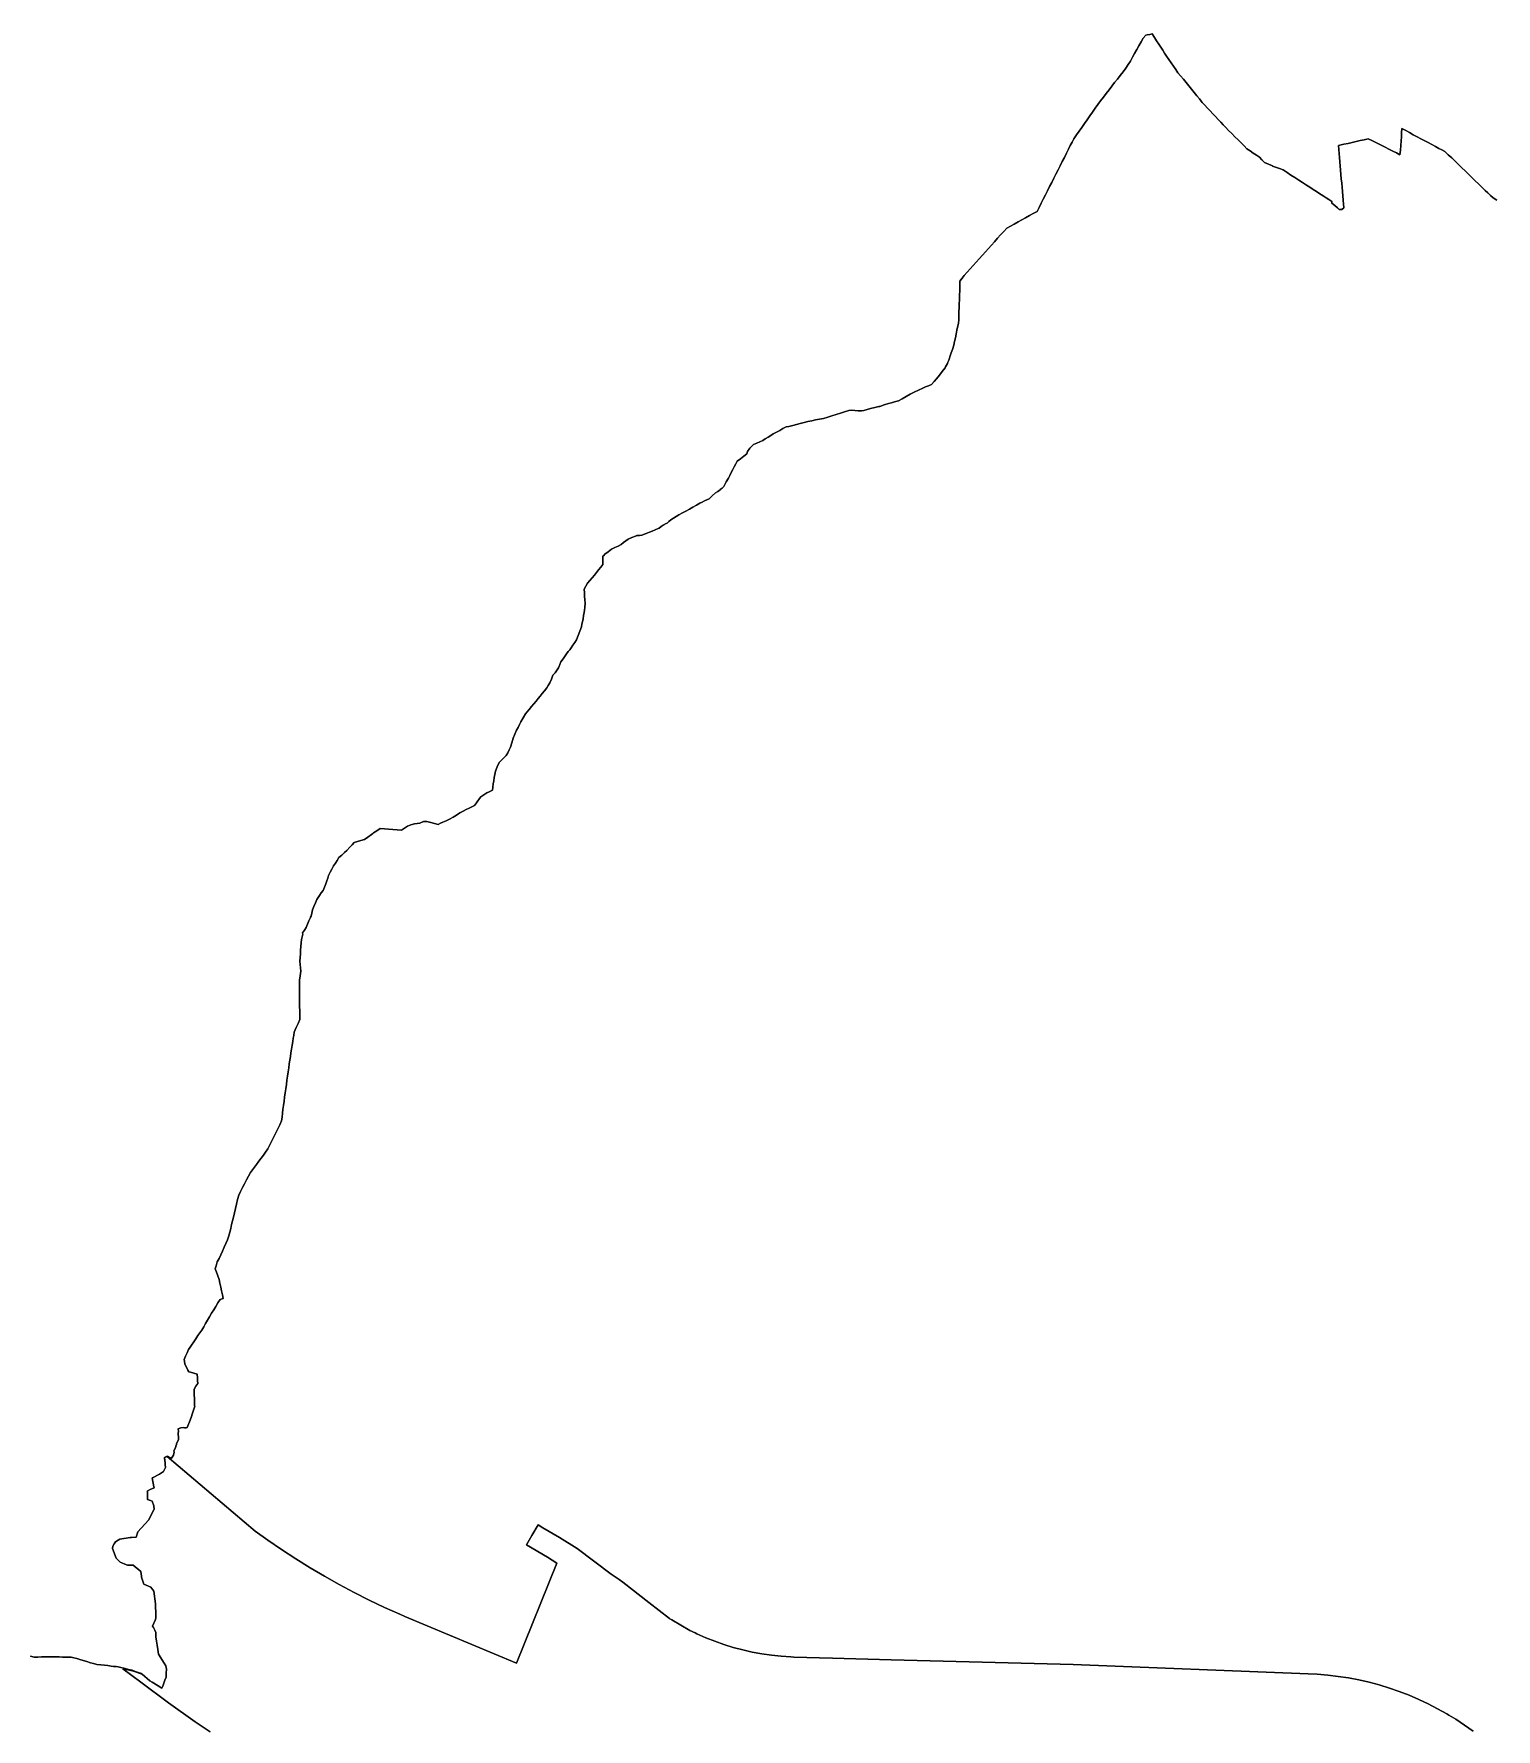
# Model space of a CAD drawing. Header units: inches. Extents: x 130170 to 284068, y 377793 to 804530.
# Drawn here: x 244339 to 247459, y 713882 to 717500 of the extents above; entities that cross this region are included whole.
import ezdxf

# ---------------------------------------------------------------- set-up
doc = ezdxf.new("R2010")
doc.units = ezdxf.units.IN
doc.header["$MEASUREMENT"] = 0
doc.layers.add('muni_il', color=7, linetype='Continuous')

msp = doc.modelspace()

# ---------------------------------------------------------------- linework, layer by layer
at = {"layer": 'muni_il'}
for points in [[(247460.4, 717145.4), (247452.6, 717150.1), (247447.1, 717155.3), (247441.5, 717160.6), (247436, 717165.9), (247428.8, 717172.8), (247421.6, 717179.8), (247414.4, 717186.7), (247407.2, 717193.6), (247400.1, 717200.6), (247392.9, 717207.5), (247385.7, 717214.5), (247378.5, 717221.4), (247371.4, 717228.4), (247364.2, 717235.3), (247357, 717242.2), (247349.8, 717249.2), (247343.5, 717252.5), (247337.1, 717255.8), (247329.5, 717259.8), (247321.8, 717263.9), (247314.2, 717267.9), (247306.6, 717272), (247298.5, 717276.3), (247290.4, 717280.6), (247282.3, 717284.9), (247274.2, 717289.3), (247266.2, 717293.6), (247258.1, 717297.9), (247257.4, 717289.1), (247256.8, 717280.3), (247256.1, 717271.5), (247255.4, 717261.7), (247254.7, 717251.9), (247253.9, 717242.1), (247246.4, 717246), (247238.4, 717250), (247230.4, 717254.1), (247222.4, 717258.1), (247215.2, 717261.7), (247208, 717265.3), (247200.7, 717268.9), (247193.5, 717272.5), (247186.2, 717276.1), (247177.6, 717274.1), (247169, 717272.2), (247160.3, 717270.2), (247151.7, 717268.3), (247143, 717266.3), (247134.4, 717264.4), (247128.4, 717263), (247122.4, 717261.7), (247123.2, 717253.2), (247123.9, 717244.8), (247124.7, 717236.3), (247125.5, 717227.2), (247126.3, 717218.1), (247127.1, 717209.1), (247127.9, 717200), (247128.7, 717190.9), (247129.5, 717181.8), (247130.3, 717172.7), (247131.2, 717163.6), (247132, 717154.6), (247132.8, 717145.5), (247133.6, 717136.4), (247133.8, 717129.5), (247133.8, 717128.6), (247130.1, 717125.1), (247124.4, 717125.2), (247120.3, 717128.8), (247114.6, 717133.7), (247108.8, 717138.7), (247108.2, 717142.6), (247102.2, 717146.5), (247096.2, 717150.4), (247090.2, 717154.3), (247083.1, 717158.9), (247076, 717163.5), (247068.8, 717168.2), (247061.7, 717172.8), (247054.6, 717177.4), (247046.2, 717182.8), (247037.9, 717188.1), (247029.6, 717193.5), (247021.2, 717198.8), (247013.1, 717204.2), (247004.9, 717209.6), (246996.5, 717212.7), (246988.1, 717215.8), (246982.2, 717217.9), (246981.7, 717218.1), (246973.1, 717222), (246964.5, 717225.9), (246959.2, 717231.3), (246954, 717236.8), (246947.5, 717241.1), (246940.8, 717245.6), (246934, 717250.2), (246927.3, 717254.8), (246921.6, 717260.8), (246915.8, 717266.9), (246908.8, 717273.7), (246901.8, 717280.5), (246894.8, 717287.3), (246887.8, 717294.1), (246882.3, 717300), (246876.8, 717305.9), (246871.4, 717311.8), (246865.9, 717317.6), (246860.4, 717323.5), (246854.7, 717329.6), (246849.1, 717335.6), (246843.4, 717341.6), (246837.7, 717347.6), (246832, 717353.6), (246829.8, 717356.5), (246826, 717361.2), (246820.2, 717368.2), (246814.5, 717375.3), (246808.8, 717382.3), (246803, 717389.3), (246797.3, 717396.3), (246791.6, 717403.3), (246785.8, 717410.3), (246780.1, 717417.3), (246775.3, 717424.3), (246770.4, 717431.3), (246765.6, 717438.3), (246760.7, 717445.3), (246755.9, 717452.3), (246751.7, 717458.7), (246747.6, 717465.1), (246743.4, 717471.5), (246739.3, 717477.9), (246734.6, 717485.3), (246729.9, 717492.7), (246725.2, 717500), (246719.9, 717498.9), (246714.7, 717497.8), (246711.5, 717497.1), (246705.8, 717491), (246701.3, 717482.9), (246696.8, 717474.7), (246692.2, 717466.6), (246687.7, 717458.5), (246683.2, 717450.4), (246678.7, 717442.2), (246673.8, 717434.5), (246668.9, 717426.8), (246662.9, 717419.1), (246657, 717411.4), (246651, 717403.7), (246645, 717396), (246639, 717388.3), (246633, 717380.6), (246627.1, 717372.9), (246621.1, 717365.2), (246615.1, 717357.5), (246609.4, 717349.4), (246603.6, 717341.2), (246597.9, 717333.1), (246592.2, 717325), (246586.5, 717316.8), (246580.7, 717308.7), (246575, 717300.6), (246569.3, 717292.4), (246563.6, 717284.3), (246557.8, 717276.2), (246554.1, 717268.8), (246550.4, 717261.5), (246546.7, 717254.1), (246542.2, 717245.2), (246537.7, 717236.4), (246533.2, 717227.5), (246528.7, 717218.6), (246524.2, 717209.7), (246519.8, 717200.9), (246515.3, 717192), (246510.8, 717183.1), (246506.3, 717174.2), (246501.8, 717165.3), (246497.3, 717156.5), (246492.8, 717147.6), (246488.3, 717138.7), (246483.9, 717129.8), (246479.4, 717121), (246471.3, 717116.5), (246463.2, 717112.1), (246455.1, 717107.7), (246447, 717103.2), (246438.9, 717098.8), (246430.8, 717094.3), (246422.7, 717089.9), (246414.7, 717085.5), (246408.2, 717078.2), (246401.7, 717071), (246395.2, 717063.8), (246388.7, 717056.5), (246382.2, 717049.3), (246375.7, 717042), (246369.2, 717034.8), (246362.7, 717027.6), (246356.2, 717020.3), (246349.7, 717013.1), (246343.2, 717005.9), (246336.7, 716998.6), (246330.1, 716991.4), (246323.6, 716984.2), (246319.6, 716978.7), (246314.7, 716972.1), (246314.5, 716962.2), (246314.3, 716952.3), (246314, 716942.4), (246313.8, 716932.4), (246313.5, 716924), (246313.2, 716915.6), (246312.8, 716907.3), (246312.5, 716898.9), (246312.2, 716890.5), (246311.9, 716882.1), (246310, 716876.6), (246308.5, 716867.8), (246307, 716859), (246305.2, 716851.2), (246303.4, 716843.3), (246301.5, 716835.5), (246298.8, 716826.6), (246296.4, 716819.6), (246294, 716812.6), (246291.6, 716805.6), (246290.8, 716803.4), (246289.8, 716800.7), (246289.2, 716799.1), (246288.3, 716796.8), (246284.2, 716789.5), (246284, 716789.1), (246283.2, 716787.6), (246277.1, 716779.7), (246271, 716771.8), (246264.9, 716763.9), (246259.6, 716757.8), (246254.2, 716751.7), (246248, 716749.2), (246241.7, 716746.6), (246235.4, 716744.1), (246226.5, 716739.7), (246217.5, 716735.3), (246208.6, 716731.2), (246200.2, 716726.3), (246191.8, 716721.4), (246183.4, 716716.6), (246175.3, 716714.7), (246168.9, 716712.9), (246162.6, 716711.2), (246153.2, 716708), (246143.8, 716704.9), (246142, 716704.5), (246133.2, 716702.3), (246124.3, 716700.2), (246117.1, 716698.3), (246109.9, 716696.5), (246104.9, 716695.2), (246097.8, 716695.7), (246090.6, 716696.2), (246083.5, 716696.7), (246077.7, 716696.1), (246068.7, 716693.3), (246059.7, 716690.5), (246050.6, 716687.8), (246041.6, 716685), (246032.6, 716682.2), (246023.6, 716679.4), (246015.3, 716677.8), (246006.9, 716676.1), (245998.6, 716674.5), (245990.3, 716672.8), (245982.2, 716670.7), (245974.2, 716668.5), (245966.1, 716666.4), (245958, 716664.2), (245949.9, 716662.1), (245943.7, 716661.1), (245936.9, 716657.5), (245930.2, 716653.8), (245923.4, 716650.2), (245916.6, 716646.6), (245911.3, 716643.1), (245905.4, 716639.4), (245899.5, 716635.6), (245894.5, 716632.3), (245887.9, 716629.3), (245881.2, 716626.4), (245874.6, 716623.4), (245870.6, 716619.8), (245866.7, 716616.1), (245861.4, 716608.6), (245860.4, 716603.9), (245853.5, 716598.6), (245846.6, 716593.4), (245839.7, 716588.2), (245836.5, 716582.1), (245833.2, 716576), (245830, 716570), (245826.9, 716563.9), (245823.9, 716557.8), (245820.9, 716551.8), (245816.3, 716543.7), (245811.7, 716535.7), (245810.8, 716534.2), (245807.1, 716530.8), (245803.4, 716527.3), (245803, 716527.1), (245798, 716523.7), (245793, 716520.3), (245786.2, 716514), (245779.5, 716507.8), (245774.4, 716505.6), (245769.4, 716503.4), (245764.7, 716500.9), (245760, 716498.4), (245752.5, 716494.2), (245745, 716490.1), (245737.6, 716485.9), (245730.1, 716481.7), (245722.6, 716477.5), (245715.1, 716473.3), (245709.4, 716469.9), (245703.6, 716466.4), (245697.9, 716463), (245693.9, 716459.5), (245690, 716456.1), (245687.7, 716454.9), (245681.2, 716451.7), (245681.2, 716451.6), (245677.1, 716448.5), (245673.1, 716445.4), (245670.9, 716444.4), (245664.7, 716441.6), (245658.4, 716438.8), (245652.7, 716436.5), (245645.1, 716433.8), (245636, 716430.3), (245630.7, 716429.7), (245625.4, 716429.1), (245622.4, 716427.9), (245614.6, 716424.9), (245606.9, 716421.9), (245601.8, 716418.3), (245596.7, 716414.8), (245592.1, 716410.4), (245585.2, 716407), (245578.4, 716403.7), (245571.5, 716400.4), (245564.4, 716394.8), (245557.3, 716389.3), (245555.1, 716387.1), (245553, 716385), (245553, 716376.9), (245553.1, 716368.7), (245552.9, 716367.6), (245548.4, 716362), (245543.8, 716356.4), (245539.3, 716350.6), (245534.7, 716344.9), (245530.1, 716339.2), (245525.1, 716333.3), (245520.2, 716327.4), (245516.6, 716321.1), (245512.9, 716314.8), (245513.5, 716307.2), (245514, 716299.7), (245514.6, 716292.2), (245515.1, 716284.7), (245514.2, 716275.5), (245513.4, 716270.4), (245512.7, 716265.3), (245511.7, 716258.5), (245510.6, 716251.7), (245509.6, 716244.9), (245508.3, 716239.9), (245507.1, 716234.8), (245503.5, 716225.5), (245500, 716216.2), (245496.4, 716206.9), (245492.7, 716201.2), (245489.1, 716195.4), (245485.4, 716189.6), (245482, 716185.6), (245478.5, 716181.5), (245477.5, 716179.7), (245476.8, 716178.9), (245472.4, 716172.6), (245467.9, 716166.3), (245463.5, 716159.9), (245461.2, 716154.1), (245458.9, 716148.2), (245458.1, 716147), (245456.8, 716144.5), (245451, 716136.5), (245446.4, 716131.4), (245443, 716123.1), (245439.6, 716114.7), (245436.3, 716109.5), (245433, 716104.3), (245428.2, 716098.2), (245423.4, 716092.1), (245419, 716086.8), (245414.6, 716081.4), (245410.3, 716076.1), (245405.3, 716070.2), (245400.3, 716064.3), (245395.3, 716058.4), (245390.3, 716052.5), (245388.4, 716049.7), (245387.6, 716048.5), (245382.9, 716040.2), (245378.1, 716031.8), (245375, 716025.8), (245371.8, 716019.9), (245368.7, 716013.9), (245365.1, 716005.3), (245361.5, 715996.7), (245358.6, 715987.2), (245355.8, 715977.8), (245352.8, 715971.9), (245349.8, 715965.9), (245346.7, 715959.9), (245341.6, 715954.8), (245336.5, 715949.7), (245331.3, 715944.6), (245327.4, 715935.5), (245323.5, 715926.4), (245322.4, 715919.6), (245321.2, 715912.8), (245320, 715906), (245319.1, 715899.2), (245318.2, 715892.4), (245317.2, 715885.6), (245314.8, 715884.7), (245310.1, 715882.5), (245305.4, 715880.3), (245298.9, 715875.9), (245292.3, 715871.5), (245289.9, 715868.4), (245284.6, 715861.3), (245279.3, 715854.2), (245278.6, 715853.2), (245273.2, 715850.5), (245267.7, 715847.7), (245261.1, 715844.3), (245254.5, 715840.8), (245247.9, 715837.4), (245240.5, 715832.8), (245233.1, 715828.1), (245225.8, 715824.2), (245218.6, 715820.3), (245211.6, 715817.3), (245206.5, 715815.1), (245201.4, 715812.9), (245193.5, 715814.8), (245185.5, 715816.8), (245177.5, 715818.8), (245170.5, 715819.3), (245170.1, 715819.1), (245162.5, 715815.6), (245156.9, 715814.9), (245151.2, 715814.3), (245143.1, 715812.2), (245136.2, 715809.2), (245129.5, 715804.9), (245122.9, 715800.6), (245113.8, 715801.3), (245104.8, 715801.9), (245095.7, 715802.6), (245086.7, 715803.2), (245077.6, 715803.9), (245070.6, 715799.2), (245063.6, 715794.5), (245061.8, 715793.2), (245059.2, 715791.3), (245051.5, 715785.8), (245043.9, 715780.3), (245036.7, 715778.2), (245029.5, 715776.1), (245022.3, 715774.1), (245017.8, 715769), (245013.2, 715764), (245006.2, 715757.4), (245001.3, 715752.9), (244995.5, 715747.4), (244989.7, 715741.9), (244985.9, 715736.1), (244982.1, 715730.3), (244978.3, 715724.5), (244974.7, 715717.6), (244971.2, 715710.8), (244967.7, 715703.9), (244965.7, 715698.3), (244963.7, 715692.7), (244961.4, 715686), (244958.8, 715678.9), (244956.3, 715671.7), (244952, 715666.5), (244947.8, 715661.3), (244945.1, 715657), (244942.4, 715652.8), (244939.3, 715645.3), (244936.1, 715637.9), (244932.9, 715630.5), (244931.5, 715623.7), (244930.1, 715616.9), (244929.1, 715614.5), (244928.9, 715614), (244925.7, 715607), (244922.5, 715599.9), (244919.4, 715592.9), (244915.8, 715587), (244912.2, 715581.1), (244912.7, 715578.4), (244911.4, 715572.9), (244910, 715567.4), (244909.1, 715559.8), (244908.3, 715552.2), (244907.8, 715544.3), (244907.3, 715536.4), (244906.9, 715528.5), (244906.4, 715520.6), (244907, 715513.6), (244907.6, 715506.6), (244908.2, 715499.6), (244906.7, 715489.9), (244905.3, 715480.3), (244905.4, 715470.9), (244905.5, 715461.6), (244905.6, 715452.3), (244905.6, 715443), (244905.7, 715433.7), (244905.8, 715424.4), (244905.9, 715415.1), (244906, 715405.8), (244906.1, 715396.4), (244902.4, 715387.9), (244898.6, 715379.3), (244896.4, 715374.3), (244894.2, 715369.4), (244893.1, 715362.3), (244892.2, 715356.9), (244891, 715349.2), (244889.8, 715341.5), (244888.5, 715333.2), (244887.1, 715325), (244885.9, 715317.3), (244884.7, 715309.7), (244883.6, 715301.6), (244882.4, 715293.5), (244881.2, 715284.5), (244879.9, 715275.5), (244878.7, 715266.6), (244877.4, 715257.6), (244876.2, 715248.7), (244874.9, 715239.7), (244873.7, 715230.7), (244872.5, 715221.8), (244871.2, 715212.8), (244870.2, 715204.6), (244869.3, 715196.4), (244868.3, 715188.2), (244867.4, 715179.9), (244863.6, 715171.5), (244859.3, 715162.9), (244855, 715154.3), (244850.7, 715145.8), (244846.5, 715137.2), (244842.2, 715128.6), (244837.9, 715120), (244833.1, 715113.4), (244828.3, 715106.8), (244823.4, 715100.3), (244818.6, 715093.7), (244813.7, 715087.1), (244809.4, 715081.4), (244805, 715075.8), (244800.7, 715070.1), (244796.5, 715062), (244792.3, 715053.9), (244788.2, 715045.8), (244784, 715037.6), (244779.8, 715029.5), (244775.7, 715021.4), (244773.4, 715012), (244771.2, 715002.6), (244769, 714993.2), (244766.8, 714983.9), (244764.5, 714974.5), (244762.6, 714966.5), (244760.7, 714958.5), (244758.8, 714950.5), (244756.9, 714942.5), (244755, 714934.5), (244751.6, 714926.4), (244748.1, 714918.3), (244744.7, 714910.2), (244741.3, 714902.1), (244737.8, 714893.9), (244733.8, 714886.4), (244729.8, 714878.9), (244727.8, 714870.4), (244725.6, 714864.3), (244728.4, 714856.8), (244731.2, 714849.2), (244734, 714841.7), (244735.7, 714833.5), (244737.5, 714825.3), (244739.3, 714817.1), (244741.1, 714808.9), (244742.8, 714800.7), (244736.1, 714798.7), (244731.5, 714791.3), (244726.9, 714784), (244722.3, 714776.7), (244717.8, 714769.4), (244713.2, 714762.1), (244709.1, 714754.8), (244705, 714747.6), (244701, 714740.4), (244696.9, 714733.2), (244692.7, 714727.4), (244688.5, 714721.6), (244684.1, 714714.9), (244679.7, 714708.2), (244675.3, 714701.4), (244671.9, 714696.7), (244668.5, 714692), (244665.4, 714684.8), (244662.2, 714677.6), (244659.4, 714670.4), (244659.9, 714666.9), (244660.7, 714660.6), (244664, 714654.4), (244667.3, 714648.1), (244669.2, 714644.6), (244672.9, 714643.4), (244680.1, 714641.5), (244687.4, 714639.6), (244687.4, 714639.1), (244687.8, 714631.7), (244688.1, 714625.7), (244688.4, 714619.8), (244684.5, 714613.5), (244680.5, 714607.2), (244680.6, 714602.5), (244680.8, 714595), (244681.1, 714587.4), (244681.3, 714579.8), (244681.6, 714572.3), (244681.8, 714570.4), (244681.7, 714569.8), (244681.7, 714568.8), (244680.1, 714565), (244677, 714555.9), (244674, 714546.8), (244670.9, 714537.6), (244666.9, 714529.4), (244665.9, 714525.9), (244663.8, 714525.2), (244660.3, 714524.8), (244658.1, 714525.4), (244652.5, 714525.1), (244646.3, 714522.6), (244647.2, 714517.3), (244646.8, 714513.3), (244646.6, 714511.4), (244647, 714505.2), (244647.5, 714498.9), (244643, 714491.4), (244643, 714488.6), (244642.5, 714487.6), (244641.1, 714482.7), (244637.5, 714475.2), (244638.3, 714473.3), (244638.2, 714472.6), (244636.5, 714466.5), (244632.3, 714459.8), (244628.3, 714461.7), (244624.8, 714463.6), (244623, 714464.6), (244617.1, 714461.6), (244617.1, 714461.1), (244617.8, 714454.7), (244618.7, 714449.9), (244619.1, 714446.8), (244619.7, 714440.4), (244615.5, 714431.7), (244606.5, 714426.3), (244591.6, 714418.2), (244591, 714417.8), (244594.8, 714398.7), (244595.2, 714397.1), (244587.1, 714393.1), (244580.7, 714390), (244580.8, 714388.4), (244581.4, 714372), (244587.5, 714369.5), (244590.7, 714368.4), (244594.6, 714358.7), (244595.2, 714350.9), (244594.5, 714349.7), (244583.5, 714328.1), (244560.7, 714302.7), (244556.6, 714291.6), (244556.5, 714291.6), (244547, 714291.1), (244543.9, 714291), (244522, 714287.1), (244518.3, 714284.8), (244512.5, 714281.3), (244510.2, 714277.5), (244506.9, 714272.6), (244506.1, 714267.3), (244514.2, 714246.6), (244521.4, 714239.4), (244522.7, 714238.2), (244526.6, 714236.5), (244532.5, 714234), (244538.3, 714231.5), (244550.3, 714231.7), (244567.2, 714218), (244568.2, 714208.6), (244568.3, 714206.4), (244573, 714191), (244588.4, 714184.7), (244594.5, 714176), (244598.1, 714149.3), (244598.7, 714124.4), (244598.6, 714119.2), (244598.1, 714116.1), (244592.1, 714101.8), (244594.2, 714098.7), (244596.6, 714092.8), (244599, 714087.9), (244599.1, 714078.8), (244600.4, 714069.7), (244601.6, 714060.7), (244602.9, 714051.6), (244604.8, 714041.9), (244616.7, 714022.5), (244620.5, 714017), (244621.6, 714010.1), (244621.2, 714001.3), (244620.8, 713992.6), (244618.4, 713986.3), (244616.1, 713980), (244613.8, 713973.8), (244611.8, 713969.3), (244603.6, 713974.3), (244590.7, 713982.2), (244586, 713985.1), (244569.8, 713999), (244568.1, 714000.4), (244561.5, 714002.7), (244554.9, 714005.1), (244548.2, 714007.4), (244540.8, 714009.3), (244533.4, 714011.2), (244530.5, 714012), (244524.5, 714013.5), (244518.5, 714015), (244514.3, 714015.4), (244508.8, 714015.8), (244503.4, 714016.3), (244496.2, 714017.3), (244489.1, 714018.3), (244481.2, 714019.1), (244473.3, 714020), (244466.2, 714021.7), (244459.1, 714023.5), (244451.5, 714025.8), (244443.9, 714028.1), (244437, 714030.1), (244430, 714032.2), (244424.2, 714033.8), (244418.3, 714035.3), (244413.7, 714035.2), (244406.8, 714035.5), (244399.8, 714035.7), (244392.6, 714035.9), (244385.4, 714036.1), (244377.7, 714036.2), (244370.1, 714036.3), (244362.5, 714036.1), (244354.9, 714035.9), (244347, 714035.7), (244339.1, 714035.5), (244331.5, 714037.4)], [(247410.1, 713877.3), (247391.8, 713890.4), (247373.1, 713902.7), (247358.4, 713911.7), (247353.9, 713914.5), (247334.3, 713925.4), (247314.3, 713935.7), (247294, 713945.3), (247273.4, 713954.1), (247252.5, 713962.2), (247231.2, 713969.5), (247209.8, 713976), (247188.1, 713981.8), (247166.2, 713986.8), (247144.2, 713991), (247122, 713994.4), (247099.7, 713997), (247077.3, 713998.8), (247057.7, 713999.8), (246556.3, 714019.9), (246168.1, 714029.7), (246042.7, 714033), (245960.6, 714035.7), (245953.8, 714036), (245933.1, 714037.4), (245912.4, 714039.6), (245891.9, 714042.6), (245871.4, 714046.3), (245851.2, 714050.9), (245831.1, 714056.2), (245811.2, 714062.4), (245791.6, 714069.2), (245772.3, 714076.9), (245753.3, 714085.2), (245749.5, 714087), (245738.6, 714092.6), (245719.2, 714103.4), (245700.1, 714114.8), (245695.7, 714117.4), (245695.2, 714117.8), (245650.7, 714152.1), (245595.7, 714195.1), (245587.5, 714200.9), (245570.6, 714212.4), (245497.8, 714267), (245460.6, 714290.9), (245424.9, 714311.7), (245414.7, 714317.7), (245401.2, 714294.7), (245389.6, 714275.1), (245434.6, 714248.9), (245454.8, 714235.9), (245368.2, 714022.7), (245130.3, 714122.2), (245128.5, 714122.9), (245119.4, 714126.9), (245086.6, 714141.7), (245054.2, 714157.2), (245022.1, 714173.4), (244990.4, 714190.3), (244959, 714207.9), (244928.1, 714226.3), (244897.5, 714245.3), (244867.4, 714265), (244837.8, 714285.3), (244811.1, 714304.5), (244623, 714463.7), (244617.3, 714461.2), (244618.7, 714449.9), (244617.8, 714454.7), (244617.1, 714461.1), (244617.1, 714461.6), (244623, 714464.6), (244624.8, 714463.6), (244628.3, 714461.7), (244632.3, 714459.8), (244636.5, 714466.5), (244638.2, 714472.6), (244638.3, 714473.3), (244637.5, 714475.2), (244641.1, 714482.7), (244642.5, 714487.6), (244643, 714488.6), (244643, 714491.4), (244647.5, 714498.9), (244647, 714505.2), (244646.6, 714511.4), (244646.8, 714513.3), (244647.2, 714517.3), (244646.3, 714522.6), (244652.5, 714525.1), (244658.1, 714525.4), (244660.3, 714524.8), (244663.8, 714525.2), (244665.9, 714525.9), (244666.9, 714529.4), (244670.9, 714537.6), (244674, 714546.8), (244677, 714555.9), (244680.1, 714565), (244681.7, 714568.8), (244681.7, 714569.8), (244681.8, 714570.4), (244681.6, 714572.3), (244681.3, 714579.8), (244681.1, 714587.4), (244680.8, 714595), (244680.6, 714602.5), (244680.5, 714607.2), (244684.5, 714613.5), (244688.4, 714619.8), (244688.1, 714625.7), (244687.8, 714631.7), (244687.4, 714639.1), (244687.4, 714639.6), (244680.1, 714641.5), (244672.9, 714643.4), (244669.2, 714644.6), (244667.3, 714648.1), (244664, 714654.4), (244660.7, 714660.6), (244659.9, 714666.9), (244659.4, 714670.4), (244662.2, 714677.6), (244665.4, 714684.8), (244668.5, 714692), (244671.9, 714696.7), (244675.3, 714701.4), (244679.7, 714708.2), (244684.1, 714714.9), (244688.5, 714721.6), (244692.7, 714727.4), (244696.9, 714733.2), (244701, 714740.4), (244705, 714747.6), (244709.1, 714754.8), (244713.2, 714762.1), (244717.8, 714769.4), (244722.3, 714776.7), (244726.9, 714784), (244731.5, 714791.3), (244736.1, 714798.7), (244742.8, 714800.7), (244741.1, 714808.9), (244739.3, 714817.1), (244737.5, 714825.3), (244735.7, 714833.5), (244734, 714841.7), (244731.2, 714849.2), (244728.4, 714856.8), (244725.6, 714864.3), (244727.8, 714870.4), (244729.8, 714878.9), (244733.8, 714886.4), (244737.8, 714893.9), (244741.3, 714902.1), (244744.7, 714910.2), (244748.1, 714918.3), (244751.6, 714926.4), (244755, 714934.5), (244756.9, 714942.5), (244758.8, 714950.5), (244760.7, 714958.5), (244762.6, 714966.5), (244764.5, 714974.5), (244766.8, 714983.9), (244769, 714993.2), (244771.2, 715002.6), (244773.4, 715012), (244775.7, 715021.4), (244779.8, 715029.5), (244784, 715037.6), (244788.2, 715045.8), (244792.3, 715053.9), (244796.5, 715062), (244800.7, 715070.1), (244805, 715075.8), (244809.4, 715081.4), (244813.7, 715087.1), (244818.6, 715093.7), (244823.4, 715100.3), (244828.3, 715106.8), (244833.1, 715113.4), (244837.9, 715120), (244842.2, 715128.6), (244846.5, 715137.2), (244850.7, 715145.8), (244855, 715154.3), (244859.3, 715162.9), (244863.6, 715171.5), (244867.4, 715179.9), (244868.3, 715188.2), (244869.3, 715196.4), (244870.2, 715204.6), (244871.2, 715212.8), (244872.5, 715221.8), (244873.7, 715230.7), (244874.9, 715239.7), (244876.2, 715248.7), (244877.4, 715257.6), (244878.7, 715266.6), (244879.9, 715275.5), (244881.2, 715284.5), (244882.4, 715293.5), (244883.6, 715301.6), (244884.7, 715309.7), (244885.9, 715317.3), (244887.1, 715325), (244888.5, 715333.2), (244889.8, 715341.5), (244891, 715349.2), (244892.2, 715356.9), (244893.1, 715362.3), (244894.2, 715369.4), (244896.4, 715374.3), (244898.6, 715379.3), (244902.4, 715387.9), (244906.1, 715396.4), (244906, 715405.8), (244905.9, 715415.1), (244905.8, 715424.4), (244905.7, 715433.7), (244905.6, 715443), (244905.6, 715452.3), (244905.5, 715461.6), (244905.4, 715470.9), (244905.3, 715480.3), (244906.7, 715489.9), (244908.2, 715499.6), (244907.6, 715506.6), (244907, 715513.6), (244906.4, 715520.6), (244906.9, 715528.5), (244907.3, 715536.4), (244907.8, 715544.3), (244908.3, 715552.2), (244909.1, 715559.8), (244910, 715567.4), (244911.4, 715572.9), (244912.7, 715578.4), (244912.2, 715581.1), (244915.8, 715587), (244919.4, 715592.9), (244922.5, 715599.9), (244925.7, 715607), (244928.9, 715614), (244929.1, 715614.5), (244930.1, 715616.9), (244931.5, 715623.7), (244932.9, 715630.5), (244936.1, 715637.9), (244939.3, 715645.3), (244942.4, 715652.8), (244945.1, 715657), (244947.8, 715661.3), (244952, 715666.5), (244956.3, 715671.7), (244958.8, 715678.9), (244961.4, 715686), (244963.7, 715692.7), (244965.7, 715698.3), (244967.7, 715703.9), (244971.2, 715710.8), (244974.7, 715717.6), (244978.3, 715724.5), (244982.1, 715730.3), (244985.9, 715736.1), (244989.7, 715741.9), (244995.5, 715747.4), (245001.3, 715752.9), (245006.2, 715757.4), (245013.2, 715764), (245017.8, 715769), (245022.3, 715774.1), (245029.5, 715776.1), (245036.7, 715778.2), (245043.9, 715780.3), (245051.5, 715785.8), (245059.2, 715791.3), (245061.8, 715793.2), (245063.6, 715794.5), (245070.6, 715799.2), (245077.6, 715803.9), (245086.7, 715803.2), (245095.7, 715802.6), (245104.8, 715801.9), (245113.8, 715801.3), (245122.9, 715800.6), (245129.5, 715804.9), (245136.2, 715809.2), (245143.1, 715812.2), (245151.2, 715814.3), (245156.9, 715814.9), (245162.5, 715815.6), (245170.1, 715819.1), (245170.5, 715819.3), (245177.5, 715818.8), (245185.5, 715816.8), (245193.5, 715814.8), (245201.4, 715812.9), (245206.5, 715815.1), (245211.6, 715817.3), (245218.6, 715820.3), (245225.8, 715824.2), (245233.1, 715828.1), (245240.5, 715832.8), (245247.9, 715837.4), (245254.5, 715840.8), (245261.1, 715844.3), (245267.7, 715847.7), (245273.2, 715850.5), (245278.6, 715853.2), (245279.3, 715854.2), (245284.6, 715861.3), (245289.9, 715868.4), (245292.3, 715871.5), (245298.9, 715875.9), (245305.4, 715880.3), (245310.1, 715882.5), (245314.8, 715884.7), (245317.2, 715885.6), (245318.2, 715892.4), (245319.1, 715899.2), (245320, 715906), (245321.2, 715912.8), (245322.4, 715919.6), (245323.5, 715926.4), (245327.4, 715935.5), (245331.3, 715944.6), (245336.5, 715949.7), (245341.6, 715954.8), (245346.7, 715959.9), (245349.8, 715965.9), (245352.8, 715971.9), (245355.8, 715977.8), (245358.6, 715987.2), (245361.5, 715996.7), (245365.1, 716005.3), (245368.7, 716013.9), (245371.8, 716019.9), (245375, 716025.8), (245378.1, 716031.8), (245382.9, 716040.2), (245387.6, 716048.5), (245388.4, 716049.7), (245390.3, 716052.5), (245395.3, 716058.4), (245400.3, 716064.3), (245405.3, 716070.2), (245410.3, 716076.1), (245414.6, 716081.4), (245419, 716086.8), (245423.4, 716092.1), (245428.2, 716098.2), (245433, 716104.3), (245436.3, 716109.5), (245439.6, 716114.7), (245443, 716123.1), (245446.4, 716131.4), (245451, 716136.5), (245456.8, 716144.5), (245458.1, 716147), (245458.9, 716148.2), (245461.2, 716154.1), (245463.5, 716159.9), (245467.9, 716166.3), (245472.4, 716172.6), (245476.8, 716178.9), (245477.5, 716179.7), (245478.5, 716181.5), (245482, 716185.6), (245485.4, 716189.6), (245489.1, 716195.4), (245492.7, 716201.2), (245496.4, 716206.9), (245500, 716216.2), (245503.5, 716225.5), (245507.1, 716234.8), (245508.3, 716239.9), (245509.6, 716244.9), (245510.6, 716251.7), (245511.7, 716258.5), (245512.7, 716265.3), (245513.4, 716270.4), (245514.2, 716275.5), (245515.1, 716284.7), (245514.6, 716292.2), (245514, 716299.7), (245513.5, 716307.2), (245512.9, 716314.8), (245516.6, 716321.1), (245520.2, 716327.4), (245525.1, 716333.3), (245530.1, 716339.2), (245534.7, 716344.9), (245539.3, 716350.6), (245543.8, 716356.4), (245548.4, 716362), (245552.9, 716367.6), (245553.1, 716368.7), (245553, 716376.9), (245553, 716385), (245555.1, 716387.1), (245557.3, 716389.3), (245564.4, 716394.8), (245571.5, 716400.4), (245578.4, 716403.7), (245585.2, 716407), (245592.1, 716410.4), (245596.7, 716414.8), (245601.8, 716418.3), (245606.9, 716421.9), (245614.6, 716424.9), (245622.4, 716427.9), (245625.4, 716429.1), (245630.7, 716429.7), (245636, 716430.3), (245645.1, 716433.8), (245652.7, 716436.5), (245658.4, 716438.8), (245664.7, 716441.6), (245670.9, 716444.4), (245673.1, 716445.4), (245677.1, 716448.5), (245681.2, 716451.6), (245681.2, 716451.7), (245687.7, 716454.9), (245690, 716456.1), (245693.9, 716459.5), (245697.9, 716463), (245703.6, 716466.4), (245709.4, 716469.9), (245715.1, 716473.3), (245722.6, 716477.5), (245730.1, 716481.7), (245737.6, 716485.9), (245745, 716490.1), (245752.5, 716494.2), (245760, 716498.4), (245764.7, 716500.9), (245769.4, 716503.4), (245774.4, 716505.6), (245779.5, 716507.8), (245786.2, 716514), (245793, 716520.3), (245798, 716523.7), (245803, 716527.1), (245803.4, 716527.3), (245807.1, 716530.8), (245810.8, 716534.2), (245811.7, 716535.7), (245816.3, 716543.7), (245820.9, 716551.8), (245823.9, 716557.8), (245826.9, 716563.9), (245830, 716570), (245833.2, 716576), (245836.5, 716582.1), (245839.7, 716588.2), (245846.6, 716593.4), (245853.5, 716598.6), (245860.4, 716603.9), (245861.4, 716608.6), (245866.7, 716616.1), (245870.6, 716619.8), (245874.6, 716623.4), (245881.2, 716626.4), (245887.9, 716629.3), (245894.5, 716632.3), (245899.5, 716635.6), (245905.4, 716639.4), (245911.3, 716643.1), (245916.6, 716646.6), (245923.4, 716650.2), (245930.2, 716653.8), (245936.9, 716657.5), (245943.7, 716661.1), (245949.9, 716662.1), (245958, 716664.2), (245966.1, 716666.4), (245974.2, 716668.5), (245982.2, 716670.7), (245990.3, 716672.8), (245998.6, 716674.5), (246006.9, 716676.1), (246015.3, 716677.8), (246023.6, 716679.4), (246032.6, 716682.2), (246041.6, 716685), (246050.6, 716687.8), (246059.7, 716690.5), (246068.7, 716693.3), (246077.7, 716696.1), (246083.5, 716696.7), (246090.6, 716696.2), (246097.8, 716695.7), (246104.9, 716695.2), (246109.9, 716696.5), (246117.1, 716698.3), (246124.3, 716700.2), (246133.2, 716702.3), (246142, 716704.5), (246143.8, 716704.9), (246153.2, 716708), (246162.6, 716711.2), (246168.9, 716712.9), (246175.3, 716714.7), (246183.4, 716716.6), (246191.8, 716721.4), (246200.2, 716726.3), (246208.6, 716731.2), (246217.5, 716735.3), (246226.5, 716739.7), (246235.4, 716744.1), (246241.7, 716746.6), (246248, 716749.2), (246254.2, 716751.7), (246259.6, 716757.8), (246264.9, 716763.9), (246271, 716771.8), (246277.1, 716779.7), (246283.2, 716787.6), (246284, 716789.1), (246284.2, 716789.5), (246288.3, 716796.8), (246289.2, 716799.1), (246289.8, 716800.7), (246290.8, 716803.4), (246291.6, 716805.6), (246294, 716812.6), (246296.4, 716819.6), (246298.8, 716826.6), (246301.5, 716835.5), (246303.4, 716843.3), (246305.2, 716851.2), (246307, 716859), (246308.5, 716867.8), (246310, 716876.6), (246311.9, 716882.1), (246312.2, 716890.5), (246312.5, 716898.9), (246312.8, 716907.3), (246313.2, 716915.6), (246313.5, 716924), (246313.8, 716932.4), (246314, 716942.4), (246314.3, 716952.3), (246314.5, 716962.2), (246314.7, 716972.1), (246319.6, 716978.7), (246323.6, 716984.2), (246330.1, 716991.4), (246336.7, 716998.6), (246343.2, 717005.9), (246349.7, 717013.1), (246356.2, 717020.3), (246362.7, 717027.6), (246369.2, 717034.8), (246375.7, 717042), (246382.2, 717049.3), (246388.7, 717056.5), (246395.2, 717063.8), (246401.7, 717071), (246408.2, 717078.2), (246414.7, 717085.5), (246422.7, 717089.9), (246430.8, 717094.3), (246438.9, 717098.8), (246447, 717103.2), (246455.1, 717107.7), (246463.2, 717112.1), (246471.3, 717116.5), (246479.4, 717121), (246483.9, 717129.8), (246488.3, 717138.7), (246492.8, 717147.6), (246497.3, 717156.5), (246501.8, 717165.3), (246506.3, 717174.2), (246510.8, 717183.1), (246515.3, 717192), (246519.8, 717200.9), (246524.2, 717209.7), (246528.7, 717218.6), (246533.2, 717227.5), (246537.7, 717236.4), (246542.2, 717245.2), (246546.7, 717254.1), (246550.4, 717261.5), (246554.1, 717268.8), (246557.8, 717276.2), (246563.6, 717284.3), (246569.3, 717292.4), (246575, 717300.6), (246580.7, 717308.7), (246586.5, 717316.8), (246592.2, 717325), (246597.9, 717333.1), (246603.6, 717341.2), (246609.4, 717349.4), (246615.1, 717357.5), (246621.1, 717365.2), (246627.1, 717372.9), (246633, 717380.6), (246639, 717388.3), (246645, 717396), (246651, 717403.7), (246657, 717411.4), (246662.9, 717419.1), (246668.9, 717426.8), (246673.8, 717434.5), (246678.7, 717442.2), (246683.2, 717450.4), (246687.7, 717458.5), (246692.2, 717466.6), (246696.8, 717474.7), (246701.3, 717482.9), (246705.8, 717491), (246711.5, 717497.1), (246714.7, 717497.8), (246719.9, 717498.9), (246725.2, 717500), (246729.9, 717492.7), (246734.6, 717485.3), (246739.3, 717477.9), (246743.4, 717471.5), (246747.6, 717465.1), (246751.7, 717458.7), (246755.9, 717452.3), (246760.7, 717445.3), (246765.6, 717438.3), (246770.4, 717431.3), (246775.3, 717424.3), (246780.1, 717417.3), (246785.8, 717410.3), (246791.6, 717403.3), (246797.3, 717396.3), (246803, 717389.3), (246808.8, 717382.3), (246814.5, 717375.3), (246820.2, 717368.2), (246826, 717361.2), (246829.8, 717356.5), (246832, 717353.6), (246837.7, 717347.6), (246843.4, 717341.6), (246849.1, 717335.6), (246854.7, 717329.6), (246860.4, 717323.5), (246865.9, 717317.6), (246871.4, 717311.8), (246876.8, 717305.9), (246882.3, 717300), (246887.8, 717294.1), (246894.8, 717287.3), (246901.8, 717280.5), (246908.8, 717273.7), (246915.8, 717266.9), (246921.6, 717260.8), (246927.3, 717254.8), (246934, 717250.2), (246940.8, 717245.6), (246947.5, 717241.1), (246954, 717236.8), (246959.2, 717231.3), (246964.5, 717225.9), (246973.1, 717222), (246981.7, 717218.1), (246982.2, 717217.9), (246988.1, 717215.8), (246996.5, 717212.7), (247004.9, 717209.6), (247013.1, 717204.2), (247021.2, 717198.8), (247029.6, 717193.5), (247037.9, 717188.1), (247046.2, 717182.8), (247054.6, 717177.4), (247061.7, 717172.8), (247068.8, 717168.2), (247076, 717163.5), (247083.1, 717158.9), (247090.2, 717154.3), (247096.2, 717150.4), (247102.2, 717146.5), (247108.2, 717142.6), (247108.8, 717138.7), (247114.6, 717133.7), (247120.3, 717128.8), (247124.4, 717125.2), (247130.1, 717125.1), (247133.8, 717128.6), (247133.8, 717129.5), (247133.6, 717136.4), (247132.8, 717145.5), (247132, 717154.6), (247131.2, 717163.6), (247130.3, 717172.7), (247129.5, 717181.8), (247128.7, 717190.9), (247127.9, 717200), (247127.1, 717209.1), (247126.3, 717218.1), (247125.5, 717227.2), (247124.7, 717236.3), (247123.9, 717244.8), (247123.2, 717253.2), (247122.4, 717261.7), (247128.4, 717263), (247134.4, 717264.4), (247143, 717266.3), (247151.7, 717268.3), (247160.3, 717270.2), (247169, 717272.2), (247177.6, 717274.1), (247186.2, 717276.1), (247193.5, 717272.5), (247200.7, 717268.9), (247208, 717265.3), (247215.2, 717261.7), (247222.4, 717258.1), (247230.4, 717254.1), (247238.4, 717250), (247246.4, 717246), (247253.9, 717242.1), (247254.7, 717251.9), (247255.4, 717261.7), (247256.1, 717271.5), (247256.8, 717280.3), (247257.4, 717289.1), (247258.1, 717297.9), (247266.2, 717293.6), (247274.2, 717289.3), (247282.3, 717284.9), (247290.4, 717280.6), (247298.5, 717276.3), (247306.6, 717272), (247314.2, 717267.9), (247321.8, 717263.9), (247329.5, 717259.8), (247337.1, 717255.8), (247343.5, 717252.5), (247349.8, 717249.2), (247357, 717242.2), (247364.2, 717235.3), (247371.4, 717228.4), (247378.5, 717221.4), (247385.7, 717214.5), (247392.9, 717207.5), (247400.1, 717200.6), (247407.2, 717193.6), (247414.4, 717186.7), (247421.6, 717179.8), (247428.8, 717172.8), (247436, 717165.9), (247441.5, 717160.6), (247447.1, 717155.3), (247452.6, 717150.1), (247460.4, 717145.4)], [(244715.1, 713875.8), (244682.9, 713897.4), (244625.8, 713938.2), (244566.7, 713982), (244528.6, 714010.5), (244529, 714010.4), (244549.2, 714005.9), (244569.8, 713999), (244586, 713985.1), (244590.7, 713982.2), (244603.6, 713974.3), (244611.8, 713969.3), (244613.8, 713973.8), (244616.1, 713980), (244618.4, 713986.3), (244620.8, 713992.6), (244621.2, 714001.3), (244621.6, 714010.1), (244620.5, 714017), (244616.7, 714022.5), (244604.8, 714041.9), (244602.9, 714051.6), (244601.6, 714060.7), (244600.4, 714069.7), (244599.1, 714078.8), (244599, 714087.9), (244596.6, 714092.8), (244594.2, 714098.7), (244592.1, 714101.8), (244598.1, 714116.1), (244598.6, 714119.2), (244598.7, 714124.4), (244598.1, 714149.3), (244594.5, 714176), (244588.4, 714184.7), (244573, 714191), (244568.3, 714206.4), (244568.2, 714208.6), (244567.2, 714218), (244550.3, 714231.7), (244538.3, 714231.5), (244532.5, 714234), (244526.6, 714236.5), (244522.7, 714238.2), (244521.4, 714239.4), (244514.2, 714246.6), (244506.1, 714267.3), (244506.9, 714272.6), (244510.2, 714277.5), (244512.5, 714281.3), (244518.3, 714284.8), (244522, 714287.1), (244543.9, 714291), (244547, 714291.1), (244556.5, 714291.6), (244556.6, 714291.6), (244560.7, 714302.7), (244583.5, 714328.1), (244594.5, 714349.7), (244595.2, 714350.9), (244594.6, 714358.7), (244590.7, 714368.4), (244587.5, 714369.5), (244581.4, 714372), (244580.8, 714388.4), (244580.7, 714390), (244587.1, 714393.1), (244595.2, 714397.1), (244594.8, 714398.7), (244591, 714417.8), (244591.6, 714418.2), (244606.5, 714426.3), (244615.5, 714431.7), (244619.7, 714440.4), (244619.1, 714446.8), (244618.7, 714449.9), (244618.7, 714449.9), (244617.3, 714461.2), (244623, 714463.7), (244811.1, 714304.5), (244837.8, 714285.3), (244867.4, 714265), (244897.5, 714245.3), (244928.1, 714226.3), (244959, 714207.9), (244990.4, 714190.3), (245022.1, 714173.4), (245054.2, 714157.2), (245086.6, 714141.7), (245119.4, 714126.9), (245128.5, 714122.9), (245130.3, 714122.2), (245368.2, 714022.7), (245454.8, 714235.9), (245434.6, 714248.9), (245389.6, 714275.1), (245401.2, 714294.7), (245414.7, 714317.7), (245424.9, 714311.7), (245460.6, 714290.9), (245497.8, 714267), (245570.6, 714212.4), (245587.5, 714200.9), (245595.7, 714195.1), (245650.7, 714152.1), (245695.2, 714117.8), (245695.7, 714117.4), (245700.1, 714114.8), (245719.2, 714103.4), (245738.6, 714092.6), (245749.5, 714087), (245753.3, 714085.2), (245772.3, 714076.9), (245791.6, 714069.2), (245811.2, 714062.4), (245831.1, 714056.2), (245851.2, 714050.9), (245871.4, 714046.3), (245891.9, 714042.6), (245912.4, 714039.6), (245933.1, 714037.4), (245953.8, 714036), (245960.6, 714035.7), (246042.7, 714033), (246168.1, 714029.7), (246556.3, 714019.9), (247057.7, 713999.8), (247077.3, 713998.8), (247099.7, 713997), (247122, 713994.4), (247144.2, 713991), (247166.2, 713986.8), (247188.1, 713981.8), (247209.8, 713976), (247231.2, 713969.5), (247252.5, 713962.2), (247273.4, 713954.1), (247294, 713945.3), (247314.3, 713935.7), (247334.3, 713925.4), (247353.9, 713914.5), (247358.4, 713911.7), (247373.1, 713902.7), (247391.8, 713890.4), (247410.1, 713877.3)], [(244331.5, 714037.4), (244339.1, 714035.5), (244347, 714035.7), (244354.9, 714035.9), (244362.5, 714036.1), (244370.1, 714036.3), (244377.7, 714036.2), (244385.4, 714036.1), (244392.6, 714035.9), (244399.8, 714035.7), (244406.8, 714035.5), (244413.7, 714035.2), (244418.3, 714035.3), (244424.2, 714033.8), (244430, 714032.2), (244437, 714030.1), (244443.9, 714028.1), (244451.5, 714025.8), (244459.1, 714023.5), (244466.2, 714021.7), (244473.3, 714020), (244481.2, 714019.1), (244489.1, 714018.3), (244496.2, 714017.3), (244503.4, 714016.3), (244508.8, 714015.8), (244514.3, 714015.4), (244518.5, 714015), (244524.5, 714013.5), (244530.5, 714012), (244533.4, 714011.2), (244540.8, 714009.3), (244548.2, 714007.4), (244554.9, 714005.1), (244561.5, 714002.7), (244568.1, 714000.4), (244569.8, 713999), (244549.2, 714005.9), (244529, 714010.4), (244528.6, 714010.5), (244566.7, 713982), (244625.8, 713938.2), (244682.9, 713897.4), (244715.1, 713875.8)]]:
    msp.add_lwpolyline(points, dxfattribs=at)

doc.saveas('drawing.dxf')
